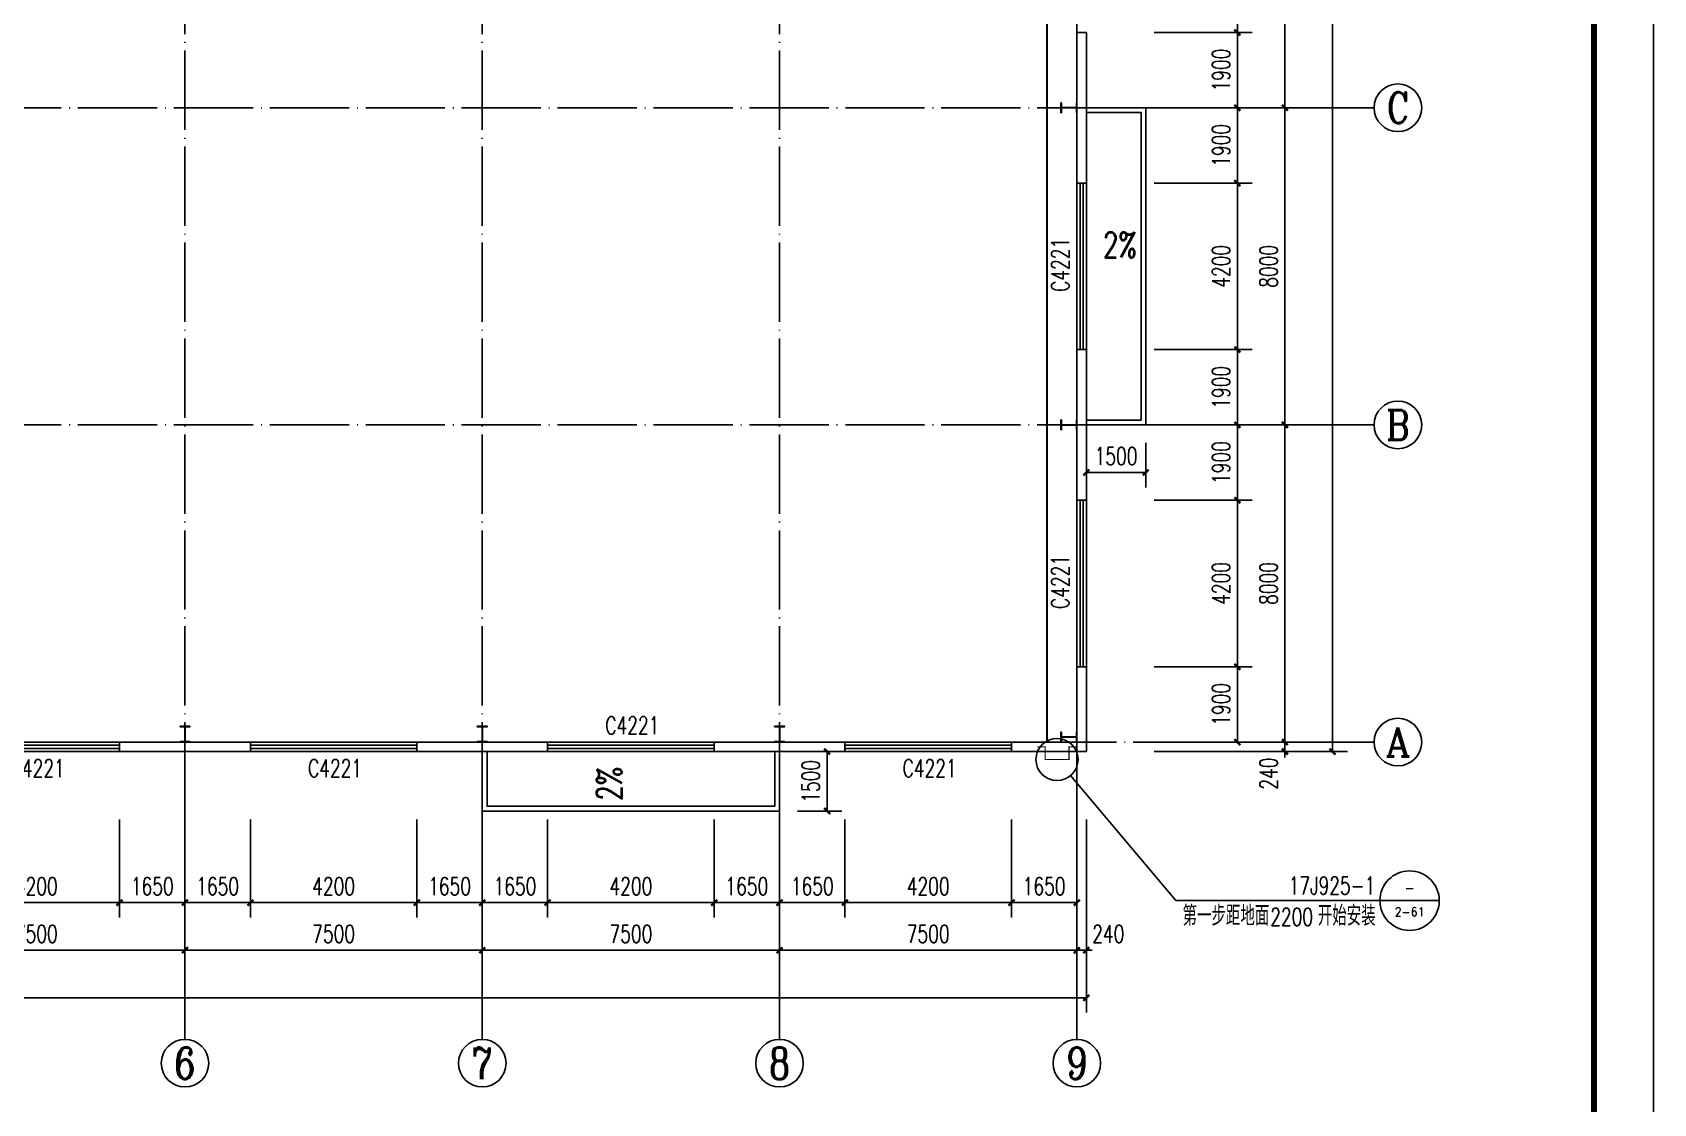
# Model space of a CAD drawing. Extents: x 14591016 to 15383666, y -730593 to -510197.
# Drawn here: x 14823718 to 14864616, y -715761 to -688743 of the extents above; entities that cross this region are included whole.
import ezdxf
from ezdxf.enums import TextEntityAlignment as Align

# ---------------------------------------------------------------- set-up
doc = ezdxf.new("R2010")
doc.units = 0
doc.header["$LTSCALE"] = 1000
doc.header["$MEASUREMENT"] = 0
doc.linetypes.add('DASH', pattern=[0.35, 0.25, -0.1])
doc.linetypes.add('DOTE', pattern=[2.42, 2, -0.2, 0.02, -0.2])
for name, color, linetype in [('AXIS', 3, 'Continuous'), ('AXIS_TEXT', 7, 'Continuous'), ('COLUMN', 2, 'Continuous'), ('DIM_LEAD', 3, 'Continuous'), ('DIM_SYMB', 3, 'Continuous'), ('DOTE', 1, 'DOTE'), ('PUB_DIM', 3, 'Continuous'), ('PUB_TEXT', 7, 'Continuous'), ('TK', 4, 'Continuous'), ('WALL-PARAPET', 6, 'Continuous'), ('WINDOW', 4, 'Continuous'), ('WINDOW_TEXT', 7, 'Continuous')]:
    doc.layers.add(name, color=color, linetype=linetype)
doc.styles.add('_TCH_AXIS', font='COMPLEX', dxfattribs={"bigfont": 'GBCBIG'})
doc.styles.add('_TCH_DIM', font='SIMPLEX', dxfattribs={"bigfont": 'GBCBIG'})
doc.styles.add('_TCH_DIM_T3', font='SIMPLEX', dxfattribs={"width": 0.705882, "bigfont": 'GBCBIG'})
doc.styles.add('_TCH_WINDOW', font='SIMPLEX', dxfattribs={"height": 3.5, "bigfont": 'GBCBIG'})
doc.styles.add('COMPLEX', font='COMPLEX')
doc.dimstyles.new('_TCH_ARCH&&150', dxfattribs={"dimtxt": 446.25, "dimasz": 150, "dimexe": 375, "dimexo": 450, "dimgap": 189.375, "dimtad": 1, "dimdec": 0, "dimzin": 0, "dimdsep": 46, "dimtxsty": '_TCH_DIM_T3', "dimblk": 'ARCHTICK', "dimcen": 0.09, "dimclrt": 7, "dimazin": 2, "dimtfac": 1, "dimtdec": 0, "dimtix": 1, "dimtmove": 2, "dimatfit": 3, "dimfxl": 0, "dimtolj": 1, "dimtzin": 0, "dimarcsym": 0})

# ---------------------------------------------------------------- blocks, each defined once
blk = doc.blocks.new('A$C797E1D2B')
at = {"layer": 'COLUMN'}
h = blk.add_hatch(color=256, dxfattribs=at)
h.paths.add_polyline_path([(125, 400), (250, 400), (250, 388), (130, 388), (130, 200), (125, 200)])
h.paths.add_polyline_path([(0, 400), (125, 400), (125, 200), (120, 200), (120, 388), (0, 388)])
h.paths.add_polyline_path([(0, 12), (120, 12), (120, 200), (125, 200), (125, 0), (0, 0)])
h.paths.add_polyline_path([(125, 200), (130, 200), (130, 12), (250, 12), (250, 0), (125, 0)])
blk.add_lwpolyline([(250, 0), (250, 12), (130, 12), (130, 388), (250, 388), (250, 400), (0, 400), (0, 388), (120, 388), (120, 12), (0, 12), (0, 0)], close=True, dxfattribs=at)
blk = doc.blocks.new('GeYuanFrame_74283803', base_point=(20.09, 4.53))
at = {"layer": 'TK'}
blk.add_lwpolyline([(20.09, 4.53), (20.09, 598.53), (1071.09, 598.53), (1071.09, 4.53)], close=True, dxfattribs=at)
at = {"layer": 'TK', "const_width": 1}
blk.add_lwpolyline([(45.09, 588.53), (1061.09, 588.53), (1061.09, 14.53), (45.09, 14.53)], close=True, dxfattribs=at)
blk = doc.blocks.new('$TCHSYS$WIN2D')
for p, q in [((-0.5, 0.5), (0.5, 0.5)), ((-0.5, 0.5), (-0.5, -0.5)), ((0.5, 0.5), (0.5, -0.5)), ((0.5, 0.1667), (-0.5, 0.1667)), ((0.5, -0.1667), (-0.5, -0.1667)), ((-0.5, -0.5), (0.5, -0.5))]:
    blk.add_line(p, q)
blk = doc.blocks.new('_AXISO')
blk.add_circle((0, 0), 0.5)
at = {"layer": 'AXIS_TEXT', "style": 'COMPLEX', "width": 1.041667}
blk.add_attdef('A', text='', height=0.56, dxfattribs=at).set_placement((-0.25, -0.28), (0.25, -0.28), align=Align.FIT)
blk = doc.blocks.new('_ArchTick')
at = {"color": 0, "linetype": 'ByBlock', "const_width": 0.4}
blk.add_lwpolyline([(-0.5, -0.5), (0.5, 0.5)], dxfattribs=at)
blk = doc.blocks.new('*D123')
at = {"layer": 'AXIS', "color": 0, "lineweight": -2}
for p, q in [((14789826, -708593), (14789826, -713468)), ((14850306, -708593), (14850306, -713468)), ((14789826, -713093), (14850306, -713093))]:
    blk.add_line(p, q, dxfattribs=at)
at = {"layer": 'Defpoints', "color": 0}
for p in [(14789826, -708143), (14850306, -708143), (14850306, -713093)]:
    blk.add_point(p, dxfattribs=at)
at = {"layer": 'AXIS', "color": 0, "lineweight": -2, "xscale": 150, "yscale": 150, "zscale": 150, "rotation": 180}
blk.add_blockref('_ArchTick', (14789826, -713093), dxfattribs=at)
at = {"layer": 'AXIS', "color": 0, "lineweight": -2, "xscale": 150, "yscale": 150, "zscale": 150}
blk.add_blockref('_ArchTick', (14850306, -713093), dxfattribs=at)
at = {"layer": 'AXIS', "color": 7, "insert": (14820066, -712680), "char_height": 446.2, "attachment_point": 5, "style": '_TCH_DIM_T3'}
blk.add_mtext('\\A1;60480', dxfattribs=at)
blk = doc.blocks.new('*D129')
at = {"layer": 'AXIS', "color": 0, "lineweight": -2}
for p, q in [((14820066, -708593), (14820066, -712268)), ((14827566, -708593), (14827566, -712268)), ((14820066, -711893), (14827566, -711893))]:
    blk.add_line(p, q, dxfattribs=at)
at = {"layer": 'Defpoints', "color": 0}
for p in [(14820066, -708143), (14827566, -708143), (14827566, -711893)]:
    blk.add_point(p, dxfattribs=at)
at = {"layer": 'AXIS', "color": 0, "lineweight": -2, "xscale": 150, "yscale": 150, "zscale": 150, "rotation": 180}
blk.add_blockref('_ArchTick', (14820066, -711893), dxfattribs=at)
at = {"layer": 'AXIS', "color": 0, "lineweight": -2, "xscale": 150, "yscale": 150, "zscale": 150}
blk.add_blockref('_ArchTick', (14827566, -711893), dxfattribs=at)
at = {"layer": 'AXIS', "color": 7, "insert": (14823816, -711480), "char_height": 446.2, "attachment_point": 5, "style": '_TCH_DIM_T3'}
blk.add_mtext('\\A1;7500', dxfattribs=at)
blk = doc.blocks.new('*D130')
at = {"layer": 'AXIS', "color": 0, "lineweight": -2}
for p, q in [((14827566, -708593), (14827566, -712268)), ((14835066, -708593), (14835066, -712268)), ((14827566, -711893), (14835066, -711893))]:
    blk.add_line(p, q, dxfattribs=at)
at = {"layer": 'Defpoints', "color": 0}
for p in [(14827566, -708143), (14835066, -708143), (14835066, -711893)]:
    blk.add_point(p, dxfattribs=at)
at = {"layer": 'AXIS', "color": 0, "lineweight": -2, "xscale": 150, "yscale": 150, "zscale": 150, "rotation": 180}
blk.add_blockref('_ArchTick', (14827566, -711893), dxfattribs=at)
at = {"layer": 'AXIS', "color": 0, "lineweight": -2, "xscale": 150, "yscale": 150, "zscale": 150}
blk.add_blockref('_ArchTick', (14835066, -711893), dxfattribs=at)
at = {"layer": 'AXIS', "color": 7, "insert": (14831316, -711480), "char_height": 446.2, "attachment_point": 5, "style": '_TCH_DIM_T3'}
blk.add_mtext('\\A1;7500', dxfattribs=at)
blk = doc.blocks.new('*D131')
at = {"layer": 'AXIS', "color": 0, "lineweight": -2}
for p, q in [((14835066, -708593), (14835066, -712268)), ((14842566, -708593), (14842566, -712268)), ((14835066, -711893), (14842566, -711893))]:
    blk.add_line(p, q, dxfattribs=at)
at = {"layer": 'Defpoints', "color": 0}
for p in [(14835066, -708143), (14842566, -708143), (14842566, -711893)]:
    blk.add_point(p, dxfattribs=at)
at = {"layer": 'AXIS', "color": 0, "lineweight": -2, "xscale": 150, "yscale": 150, "zscale": 150, "rotation": 180}
blk.add_blockref('_ArchTick', (14835066, -711893), dxfattribs=at)
at = {"layer": 'AXIS', "color": 0, "lineweight": -2, "xscale": 150, "yscale": 150, "zscale": 150}
blk.add_blockref('_ArchTick', (14842566, -711893), dxfattribs=at)
at = {"layer": 'AXIS', "color": 7, "insert": (14838816, -711480), "char_height": 446.2, "attachment_point": 5, "style": '_TCH_DIM_T3'}
blk.add_mtext('\\A1;7500', dxfattribs=at)
blk = doc.blocks.new('*D132')
at = {"layer": 'AXIS', "color": 0, "lineweight": -2}
for p, q in [((14842566, -708593), (14842566, -712268)), ((14850066, -708593), (14850066, -712268)), ((14842566, -711893), (14850066, -711893))]:
    blk.add_line(p, q, dxfattribs=at)
at = {"layer": 'Defpoints', "color": 0}
for p in [(14842566, -708143), (14850066, -708143), (14850066, -711893)]:
    blk.add_point(p, dxfattribs=at)
at = {"layer": 'AXIS', "color": 0, "lineweight": -2, "xscale": 150, "yscale": 150, "zscale": 150, "rotation": 180}
blk.add_blockref('_ArchTick', (14842566, -711893), dxfattribs=at)
at = {"layer": 'AXIS', "color": 0, "lineweight": -2, "xscale": 150, "yscale": 150, "zscale": 150}
blk.add_blockref('_ArchTick', (14850066, -711893), dxfattribs=at)
at = {"layer": 'AXIS', "color": 7, "insert": (14846316, -711480), "char_height": 446.2, "attachment_point": 5, "style": '_TCH_DIM_T3'}
blk.add_mtext('\\A1;7500', dxfattribs=at)
blk = doc.blocks.new('*D133')
at = {"layer": 'AXIS', "color": 0, "lineweight": -2}
for p, q in [((14850066, -708593), (14850066, -712268)), ((14850306, -708593), (14850306, -712268)), ((14850066, -711893), (14849916, -711893)), ((14850066, -711893), (14850306, -711893)), ((14850306, -711893), (14850456, -711893))]:
    blk.add_line(p, q, dxfattribs=at)
at = {"layer": 'Defpoints', "color": 0}
for p in [(14850066, -708143), (14850306, -708143), (14850306, -711893)]:
    blk.add_point(p, dxfattribs=at)
at = {"layer": 'AXIS', "color": 0, "lineweight": -2, "xscale": 150, "yscale": 150, "zscale": 150}
blk.add_blockref('_ArchTick', (14850066, -711893), dxfattribs=at)
at = {"layer": 'AXIS', "color": 0, "lineweight": -2, "xscale": 150, "yscale": 150, "zscale": 150, "rotation": 180}
blk.add_blockref('_ArchTick', (14850306, -711893), dxfattribs=at)
at = {"layer": 'AXIS', "color": 7, "insert": (14850861, -711480), "char_height": 446.2, "attachment_point": 5, "style": '_TCH_DIM_T3'}
blk.add_mtext('\\A1;240', dxfattribs=at)
blk = doc.blocks.new('*D163')
at = {"layer": 'AXIS', "color": 0, "lineweight": -2}
for p, q in [((14852016, -586403), (14856891, -586403)), ((14856516, -706883), (14856516, -586403)), ((14852016, -706883), (14856891, -706883))]:
    blk.add_line(p, q, dxfattribs=at)
at = {"layer": 'Defpoints', "color": 0}
for p in [(14851566, -586403), (14856516, -586403), (14851566, -706883)]:
    blk.add_point(p, dxfattribs=at)
at = {"layer": 'AXIS', "color": 0, "lineweight": -2, "xscale": 150, "yscale": 150, "zscale": 150}
for p, rotation in [((14856516, -586403), 90), ((14856516, -706883), 270)]:
    blk.add_blockref('_ArchTick', p, dxfattribs=dict(at, rotation=rotation))
at = {"layer": 'AXIS', "color": 7, "insert": (14856104, -646643), "char_height": 446.2, "attachment_point": 5, "rotation": 90, "style": '_TCH_DIM_T3'}
blk.add_mtext('\\A1;120480', dxfattribs=at)
blk = doc.blocks.new('*D164')
at = {"layer": 'AXIS', "color": 0, "lineweight": -2}
for p, q in [((14852016, -706643), (14855691, -706643)), ((14855316, -706643), (14855316, -706493)), ((14855316, -706883), (14855316, -706643)), ((14852016, -706883), (14855691, -706883)), ((14855316, -706883), (14855316, -707033))]:
    blk.add_line(p, q, dxfattribs=at)
at = {"layer": 'Defpoints', "color": 0}
for p in [(14851566, -706643), (14855316, -706643), (14851566, -706883)]:
    blk.add_point(p, dxfattribs=at)
at = {"layer": 'AXIS', "color": 0, "lineweight": -2, "xscale": 150, "yscale": 150, "zscale": 150}
for p, rotation in [((14855316, -706643), 270), ((14855316, -706883), 90)]:
    blk.add_blockref('_ArchTick', p, dxfattribs=dict(at, rotation=rotation))
at = {"layer": 'AXIS', "color": 7, "insert": (14854904, -707438), "char_height": 446.2, "attachment_point": 5, "rotation": 90, "style": '_TCH_DIM_T3'}
blk.add_mtext('\\A1;240', dxfattribs=at)
blk = doc.blocks.new('*D165')
at = {"layer": 'AXIS', "color": 0, "lineweight": -2}
for p, q in [((14852016, -698643), (14855691, -698643)), ((14855316, -706643), (14855316, -698643)), ((14852016, -706643), (14855691, -706643))]:
    blk.add_line(p, q, dxfattribs=at)
at = {"layer": 'Defpoints', "color": 0}
for p in [(14851566, -698643), (14855316, -698643), (14851566, -706643)]:
    blk.add_point(p, dxfattribs=at)
at = {"layer": 'AXIS', "color": 0, "lineweight": -2, "xscale": 150, "yscale": 150, "zscale": 150}
for p, rotation in [((14855316, -698643), 90), ((14855316, -706643), 270)]:
    blk.add_blockref('_ArchTick', p, dxfattribs=dict(at, rotation=rotation))
at = {"layer": 'AXIS', "color": 7, "insert": (14854904, -702643), "char_height": 446.2, "attachment_point": 5, "rotation": 90, "style": '_TCH_DIM_T3'}
blk.add_mtext('\\A1;8000', dxfattribs=at)
blk = doc.blocks.new('*D166')
at = {"layer": 'AXIS', "color": 0, "lineweight": -2}
for p, q in [((14852016, -690643), (14855691, -690643)), ((14855316, -698643), (14855316, -690643)), ((14852016, -698643), (14855691, -698643))]:
    blk.add_line(p, q, dxfattribs=at)
at = {"layer": 'Defpoints', "color": 0}
for p in [(14851566, -690643), (14855316, -690643), (14851566, -698643)]:
    blk.add_point(p, dxfattribs=at)
at = {"layer": 'AXIS', "color": 0, "lineweight": -2, "xscale": 150, "yscale": 150, "zscale": 150}
for p, rotation in [((14855316, -690643), 90), ((14855316, -698643), 270)]:
    blk.add_blockref('_ArchTick', p, dxfattribs=dict(at, rotation=rotation))
at = {"layer": 'AXIS', "color": 7, "insert": (14854904, -694643), "char_height": 446.2, "attachment_point": 5, "rotation": 90, "style": '_TCH_DIM_T3'}
blk.add_mtext('\\A1;8000', dxfattribs=at)
blk = doc.blocks.new('*D167')
at = {"layer": 'AXIS', "color": 0, "lineweight": -2}
for p, q in [((14852016, -682643), (14855691, -682643)), ((14855316, -690643), (14855316, -682643)), ((14852016, -690643), (14855691, -690643))]:
    blk.add_line(p, q, dxfattribs=at)
at = {"layer": 'Defpoints', "color": 0}
for p in [(14851566, -682643), (14855316, -682643), (14851566, -690643)]:
    blk.add_point(p, dxfattribs=at)
at = {"layer": 'AXIS', "color": 0, "lineweight": -2, "xscale": 150, "yscale": 150, "zscale": 150}
for p, rotation in [((14855316, -682643), 90), ((14855316, -690643), 270)]:
    blk.add_blockref('_ArchTick', p, dxfattribs=dict(at, rotation=rotation))
at = {"layer": 'AXIS', "color": 7, "insert": (14854904, -686643), "char_height": 446.2, "attachment_point": 5, "rotation": 90, "style": '_TCH_DIM_T3'}
blk.add_mtext('\\A1;8000', dxfattribs=at)
blk = doc.blocks.new('*D396')
at = {"layer": 'Defpoints', "color": 0}
for p in [(14842566, -706883), (14843766, -706883), (14842566, -708383)]:
    blk.add_point(p, dxfattribs=at)
at = {"layer": 'PUB_DIM', "color": 0, "lineweight": -2}
for p, q in [((14843016, -706883), (14844141, -706883)), ((14843766, -708383), (14843766, -706883)), ((14843016, -708383), (14844141, -708383))]:
    blk.add_line(p, q, dxfattribs=at)
at = {"layer": 'PUB_DIM', "color": 0, "lineweight": -2, "xscale": 150, "yscale": 150, "zscale": 150}
for p, rotation in [((14843766, -706883), 90), ((14843766, -708383), 270)]:
    blk.add_blockref('_ArchTick', p, dxfattribs=dict(at, rotation=rotation))
at = {"layer": 'PUB_DIM', "color": 7, "insert": (14843354, -707633), "char_height": 446.2, "attachment_point": 5, "rotation": 90, "style": '_TCH_DIM_T3'}
blk.add_mtext('\\A1;1500', dxfattribs=at)
blk = doc.blocks.new('*D397')
at = {"layer": 'Defpoints', "color": 0}
for p in [(14850306, -698643), (14851806, -698643), (14851806, -699843)]:
    blk.add_point(p, dxfattribs=at)
at = {"layer": 'PUB_DIM', "color": 0, "lineweight": -2}
for p, q in [((14850306, -699093), (14850306, -700218)), ((14851806, -699093), (14851806, -700218)), ((14850306, -699843), (14851806, -699843))]:
    blk.add_line(p, q, dxfattribs=at)
at = {"layer": 'PUB_DIM', "color": 0, "lineweight": -2, "xscale": 150, "yscale": 150, "zscale": 150, "rotation": 180}
blk.add_blockref('_ArchTick', (14850306, -699843), dxfattribs=at)
at = {"layer": 'PUB_DIM', "color": 0, "lineweight": -2, "xscale": 150, "yscale": 150, "zscale": 150}
blk.add_blockref('_ArchTick', (14851806, -699843), dxfattribs=at)
at = {"layer": 'PUB_DIM', "color": 7, "insert": (14851056, -699430), "char_height": 446.2, "attachment_point": 5, "style": '_TCH_DIM_T3'}
blk.add_mtext('\\A1;1500', dxfattribs=at)
blk = doc.blocks.new('*D474')
at = {"layer": 'Defpoints', "color": 0}
for p in [(14851566, -704743), (14854116, -704743), (14851566, -706643)]:
    blk.add_point(p, dxfattribs=at)
at = {"layer": 'PUB_DIM', "color": 0, "lineweight": -2}
for p, q in [((14852016, -704743), (14854491, -704743)), ((14854116, -706643), (14854116, -704743)), ((14852016, -706643), (14854491, -706643))]:
    blk.add_line(p, q, dxfattribs=at)
at = {"layer": 'PUB_DIM', "color": 0, "lineweight": -2, "xscale": 150, "yscale": 150, "zscale": 150}
for p, rotation in [((14854116, -704743), 90), ((14854116, -706643), 270)]:
    blk.add_blockref('_ArchTick', p, dxfattribs=dict(at, rotation=rotation))
at = {"layer": 'PUB_DIM', "color": 7, "insert": (14853704, -705693), "char_height": 446.2, "attachment_point": 5, "rotation": 90, "style": '_TCH_DIM_T3'}
blk.add_mtext('\\A1;1900', dxfattribs=at)
blk = doc.blocks.new('*D475')
at = {"layer": 'Defpoints', "color": 0}
for p in [(14851566, -700543), (14854116, -700543), (14851566, -704743)]:
    blk.add_point(p, dxfattribs=at)
at = {"layer": 'PUB_DIM', "color": 0, "lineweight": -2}
for p, q in [((14852016, -700543), (14854491, -700543)), ((14854116, -704743), (14854116, -700543)), ((14852016, -704743), (14854491, -704743))]:
    blk.add_line(p, q, dxfattribs=at)
at = {"layer": 'PUB_DIM', "color": 0, "lineweight": -2, "xscale": 150, "yscale": 150, "zscale": 150}
for p, rotation in [((14854116, -700543), 90), ((14854116, -704743), 270)]:
    blk.add_blockref('_ArchTick', p, dxfattribs=dict(at, rotation=rotation))
at = {"layer": 'PUB_DIM', "color": 7, "insert": (14853704, -702643), "char_height": 446.2, "attachment_point": 5, "rotation": 90, "style": '_TCH_DIM_T3'}
blk.add_mtext('\\A1;4200', dxfattribs=at)
blk = doc.blocks.new('*D476')
at = {"layer": 'Defpoints', "color": 0}
for p in [(14851566, -698643), (14854116, -698643), (14851566, -700543)]:
    blk.add_point(p, dxfattribs=at)
at = {"layer": 'PUB_DIM', "color": 0, "lineweight": -2}
for p, q in [((14852016, -698643), (14854491, -698643)), ((14854116, -700543), (14854116, -698643)), ((14852016, -700543), (14854491, -700543))]:
    blk.add_line(p, q, dxfattribs=at)
at = {"layer": 'PUB_DIM', "color": 0, "lineweight": -2, "xscale": 150, "yscale": 150, "zscale": 150}
for p, rotation in [((14854116, -698643), 90), ((14854116, -700543), 270)]:
    blk.add_blockref('_ArchTick', p, dxfattribs=dict(at, rotation=rotation))
at = {"layer": 'PUB_DIM', "color": 7, "insert": (14853704, -699593), "char_height": 446.2, "attachment_point": 5, "rotation": 90, "style": '_TCH_DIM_T3'}
blk.add_mtext('\\A1;1900', dxfattribs=at)
blk = doc.blocks.new('*D477')
at = {"layer": 'Defpoints', "color": 0}
for p in [(14851566, -696743), (14854116, -696743), (14851566, -698643)]:
    blk.add_point(p, dxfattribs=at)
at = {"layer": 'PUB_DIM', "color": 0, "lineweight": -2}
for p, q in [((14852016, -696743), (14854491, -696743)), ((14854116, -698643), (14854116, -696743)), ((14852016, -698643), (14854491, -698643))]:
    blk.add_line(p, q, dxfattribs=at)
at = {"layer": 'PUB_DIM', "color": 0, "lineweight": -2, "xscale": 150, "yscale": 150, "zscale": 150}
for p, rotation in [((14854116, -696743), 90), ((14854116, -698643), 270)]:
    blk.add_blockref('_ArchTick', p, dxfattribs=dict(at, rotation=rotation))
at = {"layer": 'PUB_DIM', "color": 7, "insert": (14853704, -697693), "char_height": 446.2, "attachment_point": 5, "rotation": 90, "style": '_TCH_DIM_T3'}
blk.add_mtext('\\A1;1900', dxfattribs=at)
blk = doc.blocks.new('*D478')
at = {"layer": 'Defpoints', "color": 0}
for p in [(14851566, -692543), (14854116, -692543), (14851566, -696743)]:
    blk.add_point(p, dxfattribs=at)
at = {"layer": 'PUB_DIM', "color": 0, "lineweight": -2}
for p, q in [((14852016, -692543), (14854491, -692543)), ((14854116, -696743), (14854116, -692543)), ((14852016, -696743), (14854491, -696743))]:
    blk.add_line(p, q, dxfattribs=at)
at = {"layer": 'PUB_DIM', "color": 0, "lineweight": -2, "xscale": 150, "yscale": 150, "zscale": 150}
for p, rotation in [((14854116, -692543), 90), ((14854116, -696743), 270)]:
    blk.add_blockref('_ArchTick', p, dxfattribs=dict(at, rotation=rotation))
at = {"layer": 'PUB_DIM', "color": 7, "insert": (14853704, -694643), "char_height": 446.2, "attachment_point": 5, "rotation": 90, "style": '_TCH_DIM_T3'}
blk.add_mtext('\\A1;4200', dxfattribs=at)
blk = doc.blocks.new('*D479')
at = {"layer": 'Defpoints', "color": 0}
for p in [(14851566, -690643), (14854116, -690643), (14851566, -692543)]:
    blk.add_point(p, dxfattribs=at)
at = {"layer": 'PUB_DIM', "color": 0, "lineweight": -2}
for p, q in [((14852016, -690643), (14854491, -690643)), ((14854116, -692543), (14854116, -690643)), ((14852016, -692543), (14854491, -692543))]:
    blk.add_line(p, q, dxfattribs=at)
at = {"layer": 'PUB_DIM', "color": 0, "lineweight": -2, "xscale": 150, "yscale": 150, "zscale": 150}
for p, rotation in [((14854116, -690643), 90), ((14854116, -692543), 270)]:
    blk.add_blockref('_ArchTick', p, dxfattribs=dict(at, rotation=rotation))
at = {"layer": 'PUB_DIM', "color": 7, "insert": (14853704, -691593), "char_height": 446.2, "attachment_point": 5, "rotation": 90, "style": '_TCH_DIM_T3'}
blk.add_mtext('\\A1;1900', dxfattribs=at)
blk = doc.blocks.new('*D480')
at = {"layer": 'Defpoints', "color": 0}
for p in [(14851566, -688743), (14854116, -688743), (14851566, -690643)]:
    blk.add_point(p, dxfattribs=at)
at = {"layer": 'PUB_DIM', "color": 0, "lineweight": -2}
for p, q in [((14852016, -688743), (14854491, -688743)), ((14854116, -690643), (14854116, -688743)), ((14852016, -690643), (14854491, -690643))]:
    blk.add_line(p, q, dxfattribs=at)
at = {"layer": 'PUB_DIM', "color": 0, "lineweight": -2, "xscale": 150, "yscale": 150, "zscale": 150}
for p, rotation in [((14854116, -688743), 90), ((14854116, -690643), 270)]:
    blk.add_blockref('_ArchTick', p, dxfattribs=dict(at, rotation=rotation))
at = {"layer": 'PUB_DIM', "color": 7, "insert": (14853704, -689693), "char_height": 446.2, "attachment_point": 5, "rotation": 90, "style": '_TCH_DIM_T3'}
blk.add_mtext('\\A1;1900', dxfattribs=at)
blk = doc.blocks.new('*D481')
at = {"layer": 'Defpoints', "color": 0}
for p in [(14851566, -684543), (14854116, -684543), (14851566, -688743)]:
    blk.add_point(p, dxfattribs=at)
at = {"layer": 'PUB_DIM', "color": 0, "lineweight": -2}
for p, q in [((14852016, -684543), (14854491, -684543)), ((14854116, -688743), (14854116, -684543)), ((14852016, -688743), (14854491, -688743))]:
    blk.add_line(p, q, dxfattribs=at)
at = {"layer": 'PUB_DIM', "color": 0, "lineweight": -2, "xscale": 150, "yscale": 150, "zscale": 150}
for p, rotation in [((14854116, -684543), 90), ((14854116, -688743), 270)]:
    blk.add_blockref('_ArchTick', p, dxfattribs=dict(at, rotation=rotation))
at = {"layer": 'PUB_DIM', "color": 7, "insert": (14853704, -686643), "char_height": 446.2, "attachment_point": 5, "rotation": 90, "style": '_TCH_DIM_T3'}
blk.add_mtext('\\A1;4200', dxfattribs=at)
blk = doc.blocks.new('*D532')
at = {"layer": 'Defpoints', "color": 0}
for p in [(14821716, -708143), (14825916, -708143), (14825916, -710693)]:
    blk.add_point(p, dxfattribs=at)
at = {"layer": 'PUB_DIM', "color": 0, "lineweight": -2}
for p, q in [((14821716, -708593), (14821716, -711068)), ((14825916, -708593), (14825916, -711068)), ((14821716, -710693), (14825916, -710693))]:
    blk.add_line(p, q, dxfattribs=at)
at = {"layer": 'PUB_DIM', "color": 0, "lineweight": -2, "xscale": 150, "yscale": 150, "zscale": 150, "rotation": 180}
blk.add_blockref('_ArchTick', (14821716, -710693), dxfattribs=at)
at = {"layer": 'PUB_DIM', "color": 0, "lineweight": -2, "xscale": 150, "yscale": 150, "zscale": 150}
blk.add_blockref('_ArchTick', (14825916, -710693), dxfattribs=at)
at = {"layer": 'PUB_DIM', "color": 7, "insert": (14823816, -710280), "char_height": 446.2, "attachment_point": 5, "style": '_TCH_DIM_T3'}
blk.add_mtext('\\A1;4200', dxfattribs=at)
blk = doc.blocks.new('*D533')
at = {"layer": 'Defpoints', "color": 0}
for p in [(14825916, -708143), (14827566, -708143), (14827566, -710693)]:
    blk.add_point(p, dxfattribs=at)
at = {"layer": 'PUB_DIM', "color": 0, "lineweight": -2}
for p, q in [((14825916, -708593), (14825916, -711068)), ((14827566, -708593), (14827566, -711068)), ((14825916, -710693), (14827566, -710693))]:
    blk.add_line(p, q, dxfattribs=at)
at = {"layer": 'PUB_DIM', "color": 0, "lineweight": -2, "xscale": 150, "yscale": 150, "zscale": 150, "rotation": 180}
blk.add_blockref('_ArchTick', (14825916, -710693), dxfattribs=at)
at = {"layer": 'PUB_DIM', "color": 0, "lineweight": -2, "xscale": 150, "yscale": 150, "zscale": 150}
blk.add_blockref('_ArchTick', (14827566, -710693), dxfattribs=at)
at = {"layer": 'PUB_DIM', "color": 7, "insert": (14826741, -710280), "char_height": 446.2, "attachment_point": 5, "style": '_TCH_DIM_T3'}
blk.add_mtext('\\A1;1650', dxfattribs=at)
blk = doc.blocks.new('*D534')
at = {"layer": 'Defpoints', "color": 0}
for p in [(14827566, -708143), (14829216, -708143), (14829216, -710693)]:
    blk.add_point(p, dxfattribs=at)
at = {"layer": 'PUB_DIM', "color": 0, "lineweight": -2}
for p, q in [((14827566, -708593), (14827566, -711068)), ((14829216, -708593), (14829216, -711068)), ((14827566, -710693), (14829216, -710693))]:
    blk.add_line(p, q, dxfattribs=at)
at = {"layer": 'PUB_DIM', "color": 0, "lineweight": -2, "xscale": 150, "yscale": 150, "zscale": 150, "rotation": 180}
blk.add_blockref('_ArchTick', (14827566, -710693), dxfattribs=at)
at = {"layer": 'PUB_DIM', "color": 0, "lineweight": -2, "xscale": 150, "yscale": 150, "zscale": 150}
blk.add_blockref('_ArchTick', (14829216, -710693), dxfattribs=at)
at = {"layer": 'PUB_DIM', "color": 7, "insert": (14828391, -710280), "char_height": 446.2, "attachment_point": 5, "style": '_TCH_DIM_T3'}
blk.add_mtext('\\A1;1650', dxfattribs=at)
blk = doc.blocks.new('*D535')
at = {"layer": 'Defpoints', "color": 0}
for p in [(14829216, -708143), (14833416, -708143), (14833416, -710693)]:
    blk.add_point(p, dxfattribs=at)
at = {"layer": 'PUB_DIM', "color": 0, "lineweight": -2}
for p, q in [((14829216, -708593), (14829216, -711068)), ((14833416, -708593), (14833416, -711068)), ((14829216, -710693), (14833416, -710693))]:
    blk.add_line(p, q, dxfattribs=at)
at = {"layer": 'PUB_DIM', "color": 0, "lineweight": -2, "xscale": 150, "yscale": 150, "zscale": 150, "rotation": 180}
blk.add_blockref('_ArchTick', (14829216, -710693), dxfattribs=at)
at = {"layer": 'PUB_DIM', "color": 0, "lineweight": -2, "xscale": 150, "yscale": 150, "zscale": 150}
blk.add_blockref('_ArchTick', (14833416, -710693), dxfattribs=at)
at = {"layer": 'PUB_DIM', "color": 7, "insert": (14831316, -710280), "char_height": 446.2, "attachment_point": 5, "style": '_TCH_DIM_T3'}
blk.add_mtext('\\A1;4200', dxfattribs=at)
blk = doc.blocks.new('*D536')
at = {"layer": 'Defpoints', "color": 0}
for p in [(14833416, -708143), (14835066, -708143), (14835066, -710693)]:
    blk.add_point(p, dxfattribs=at)
at = {"layer": 'PUB_DIM', "color": 0, "lineweight": -2}
for p, q in [((14833416, -708593), (14833416, -711068)), ((14835066, -708593), (14835066, -711068)), ((14833416, -710693), (14835066, -710693))]:
    blk.add_line(p, q, dxfattribs=at)
at = {"layer": 'PUB_DIM', "color": 0, "lineweight": -2, "xscale": 150, "yscale": 150, "zscale": 150, "rotation": 180}
blk.add_blockref('_ArchTick', (14833416, -710693), dxfattribs=at)
at = {"layer": 'PUB_DIM', "color": 0, "lineweight": -2, "xscale": 150, "yscale": 150, "zscale": 150}
blk.add_blockref('_ArchTick', (14835066, -710693), dxfattribs=at)
at = {"layer": 'PUB_DIM', "color": 7, "insert": (14834241, -710280), "char_height": 446.2, "attachment_point": 5, "style": '_TCH_DIM_T3'}
blk.add_mtext('\\A1;1650', dxfattribs=at)
blk = doc.blocks.new('*D537')
at = {"layer": 'Defpoints', "color": 0}
for p in [(14835066, -708143), (14836716, -708143), (14836716, -710693)]:
    blk.add_point(p, dxfattribs=at)
at = {"layer": 'PUB_DIM', "color": 0, "lineweight": -2}
for p, q in [((14835066, -708593), (14835066, -711068)), ((14836716, -708593), (14836716, -711068)), ((14835066, -710693), (14836716, -710693))]:
    blk.add_line(p, q, dxfattribs=at)
at = {"layer": 'PUB_DIM', "color": 0, "lineweight": -2, "xscale": 150, "yscale": 150, "zscale": 150, "rotation": 180}
blk.add_blockref('_ArchTick', (14835066, -710693), dxfattribs=at)
at = {"layer": 'PUB_DIM', "color": 0, "lineweight": -2, "xscale": 150, "yscale": 150, "zscale": 150}
blk.add_blockref('_ArchTick', (14836716, -710693), dxfattribs=at)
at = {"layer": 'PUB_DIM', "color": 7, "insert": (14835891, -710280), "char_height": 446.2, "attachment_point": 5, "style": '_TCH_DIM_T3'}
blk.add_mtext('\\A1;1650', dxfattribs=at)
blk = doc.blocks.new('*D538')
at = {"layer": 'Defpoints', "color": 0}
for p in [(14836716, -708143), (14840916, -708143), (14840916, -710693)]:
    blk.add_point(p, dxfattribs=at)
at = {"layer": 'PUB_DIM', "color": 0, "lineweight": -2}
for p, q in [((14836716, -708593), (14836716, -711068)), ((14840916, -708593), (14840916, -711068)), ((14836716, -710693), (14840916, -710693))]:
    blk.add_line(p, q, dxfattribs=at)
at = {"layer": 'PUB_DIM', "color": 0, "lineweight": -2, "xscale": 150, "yscale": 150, "zscale": 150, "rotation": 180}
blk.add_blockref('_ArchTick', (14836716, -710693), dxfattribs=at)
at = {"layer": 'PUB_DIM', "color": 0, "lineweight": -2, "xscale": 150, "yscale": 150, "zscale": 150}
blk.add_blockref('_ArchTick', (14840916, -710693), dxfattribs=at)
at = {"layer": 'PUB_DIM', "color": 7, "insert": (14838816, -710280), "char_height": 446.2, "attachment_point": 5, "style": '_TCH_DIM_T3'}
blk.add_mtext('\\A1;4200', dxfattribs=at)
blk = doc.blocks.new('*D539')
at = {"layer": 'Defpoints', "color": 0}
for p in [(14840916, -708143), (14842566, -708143), (14842566, -710693)]:
    blk.add_point(p, dxfattribs=at)
at = {"layer": 'PUB_DIM', "color": 0, "lineweight": -2}
for p, q in [((14840916, -708593), (14840916, -711068)), ((14842566, -708593), (14842566, -711068)), ((14840916, -710693), (14842566, -710693))]:
    blk.add_line(p, q, dxfattribs=at)
at = {"layer": 'PUB_DIM', "color": 0, "lineweight": -2, "xscale": 150, "yscale": 150, "zscale": 150, "rotation": 180}
blk.add_blockref('_ArchTick', (14840916, -710693), dxfattribs=at)
at = {"layer": 'PUB_DIM', "color": 0, "lineweight": -2, "xscale": 150, "yscale": 150, "zscale": 150}
blk.add_blockref('_ArchTick', (14842566, -710693), dxfattribs=at)
at = {"layer": 'PUB_DIM', "color": 7, "insert": (14841741, -710280), "char_height": 446.2, "attachment_point": 5, "style": '_TCH_DIM_T3'}
blk.add_mtext('\\A1;1650', dxfattribs=at)
blk = doc.blocks.new('*D540')
at = {"layer": 'Defpoints', "color": 0}
for p in [(14842566, -708143), (14844216, -708143), (14844216, -710693)]:
    blk.add_point(p, dxfattribs=at)
at = {"layer": 'PUB_DIM', "color": 0, "lineweight": -2}
for p, q in [((14842566, -708593), (14842566, -711068)), ((14844216, -708593), (14844216, -711068)), ((14842566, -710693), (14844216, -710693))]:
    blk.add_line(p, q, dxfattribs=at)
at = {"layer": 'PUB_DIM', "color": 0, "lineweight": -2, "xscale": 150, "yscale": 150, "zscale": 150, "rotation": 180}
blk.add_blockref('_ArchTick', (14842566, -710693), dxfattribs=at)
at = {"layer": 'PUB_DIM', "color": 0, "lineweight": -2, "xscale": 150, "yscale": 150, "zscale": 150}
blk.add_blockref('_ArchTick', (14844216, -710693), dxfattribs=at)
at = {"layer": 'PUB_DIM', "color": 7, "insert": (14843391, -710280), "char_height": 446.2, "attachment_point": 5, "style": '_TCH_DIM_T3'}
blk.add_mtext('\\A1;1650', dxfattribs=at)
blk = doc.blocks.new('*D541')
at = {"layer": 'Defpoints', "color": 0}
for p in [(14844216, -708143), (14848416, -708143), (14848416, -710693)]:
    blk.add_point(p, dxfattribs=at)
at = {"layer": 'PUB_DIM', "color": 0, "lineweight": -2}
for p, q in [((14844216, -708593), (14844216, -711068)), ((14848416, -708593), (14848416, -711068)), ((14844216, -710693), (14848416, -710693))]:
    blk.add_line(p, q, dxfattribs=at)
at = {"layer": 'PUB_DIM', "color": 0, "lineweight": -2, "xscale": 150, "yscale": 150, "zscale": 150, "rotation": 180}
blk.add_blockref('_ArchTick', (14844216, -710693), dxfattribs=at)
at = {"layer": 'PUB_DIM', "color": 0, "lineweight": -2, "xscale": 150, "yscale": 150, "zscale": 150}
blk.add_blockref('_ArchTick', (14848416, -710693), dxfattribs=at)
at = {"layer": 'PUB_DIM', "color": 7, "insert": (14846316, -710280), "char_height": 446.2, "attachment_point": 5, "style": '_TCH_DIM_T3'}
blk.add_mtext('\\A1;4200', dxfattribs=at)
blk = doc.blocks.new('*D542')
at = {"layer": 'Defpoints', "color": 0}
for p in [(14848416, -708143), (14850066, -708143), (14850066, -710693)]:
    blk.add_point(p, dxfattribs=at)
at = {"layer": 'PUB_DIM', "color": 0, "lineweight": -2}
for p, q in [((14848416, -708593), (14848416, -711068)), ((14850066, -708593), (14850066, -711068)), ((14848416, -710693), (14850066, -710693))]:
    blk.add_line(p, q, dxfattribs=at)
at = {"layer": 'PUB_DIM', "color": 0, "lineweight": -2, "xscale": 150, "yscale": 150, "zscale": 150, "rotation": 180}
blk.add_blockref('_ArchTick', (14848416, -710693), dxfattribs=at)
at = {"layer": 'PUB_DIM', "color": 0, "lineweight": -2, "xscale": 150, "yscale": 150, "zscale": 150}
blk.add_blockref('_ArchTick', (14850066, -710693), dxfattribs=at)
at = {"layer": 'PUB_DIM', "color": 7, "insert": (14849241, -710280), "char_height": 446.2, "attachment_point": 5, "style": '_TCH_DIM_T3'}
blk.add_mtext('\\A1;1650', dxfattribs=at)

msp = doc.modelspace()

# ---------------------------------------------------------------- linework, layer by layer
at = {"linetype": 'DASH', "ltscale": 1.5, "const_width": 50}
msp.add_lwpolyline([(14849316.1, -706642.5), (14849316.1, -586642.5)], dxfattribs=at)
at = {"ltscale": 0.5}
for points in [[(14850306.1, -698642.5), (14851806.1, -698642.5), (14851806.1, -690642.5), (14850306.1, -690642.5)], [(14850306.1, -698522.5), (14851686.1, -698522.5), (14851686.1, -690762.5), (14850306.1, -690762.5)], [(14842566.1, -706882.5), (14842566.1, -708382.5), (14835066.1, -708382.5), (14835066.1, -706882.5)], [(14842446.1, -706882.5), (14842446.1, -708262.5), (14835186.1, -708262.5), (14835186.1, -706882.5)]]:
    msp.add_lwpolyline(points, dxfattribs=at)
at = {"const_width": 30}
msp.add_lwpolyline([(14850066.1, -706762.5), (14849866.1, -706762.5), (14849866.1, -707082.5), (14849266.1, -707082.5), (14849266.1, -706762.5), (14849066.1, -706762.5)], dxfattribs=at)
at = {"layer": 'AXIS'}
for p, q in [((14851566.1, -690642.5), (14857566.1, -690642.5)), ((14851566.1, -698642.5), (14857566.1, -698642.5)), ((14851566.1, -706642.5), (14857566.1, -706642.5)), ((14827566.1, -708142.5), (14827566.1, -714142.5)), ((14835066.1, -708142.5), (14835066.1, -714142.5)), ((14842566.1, -708142.5), (14842566.1, -714142.5)), ((14850066.1, -708142.5), (14850066.1, -714142.5))]:
    msp.add_line(p, q, dxfattribs=at)
at = {"layer": 'DIM_LEAD'}
for p, q in [((14849907.8, -707488), (14852566.1, -710642.5)), ((14852566.1, -710642.5), (14857710.8, -710642.5)), ((14859210.8, -710642.5), (14857710.8, -710642.5))]:
    msp.add_line(p, q, dxfattribs=at)
for centre, radius in [((14849566.1, -707082.5), 530.2), ((14858460.8, -710642.5), 750)]:
    msp.add_circle(centre, radius, dxfattribs=at)
at = {"layer": 'DIM_SYMB'}
for points in [[(14850586.1, -694642.5, 0, 0, 0), (14851236.1, -694642.5, 120, 0, 0), (14851686.1, -694642.5, 0, 0, 0)], [(14838816.1, -707162.5, 0, 0, 0), (14838816.1, -707812.5, 120, 0, 0), (14838816.1, -708262.5, 0, 0, 0)]]:
    msp.add_lwpolyline(points, format="xyseb", dxfattribs=at)
at = {"layer": 'DOTE'}
for p, q in [((14827566.1, -708142.5), (14827566.1, -585142.5)), ((14835066.1, -708142.5), (14835066.1, -585142.5)), ((14842566.1, -708142.5), (14842566.1, -585142.5)), ((14850066.1, -708142.5), (14850066.1, -585142.5)), ((14788566.1, -690642.5), (14851566.1, -690642.5)), ((14788566.1, -698642.5), (14851566.1, -698642.5)), ((14788566.1, -706642.5), (14851566.1, -706642.5))]:
    msp.add_line(p, q, dxfattribs=at)
at = {"layer": 'WALL-PARAPET'}
for p, q in [((14850306.1, -688742.5), (14850066.1, -688742.5)), ((14850066.1, -688742.5), (14850066.1, -692542.5)), ((14850306.1, -692542.5), (14850306.1, -688742.5)), ((14850066.1, -692542.5), (14850306.1, -692542.5)), ((14850306.1, -696742.5), (14850066.1, -696742.5)), ((14850066.1, -696742.5), (14850066.1, -700542.5)), ((14850306.1, -700542.5), (14850306.1, -696742.5)), ((14850066.1, -700542.5), (14850306.1, -700542.5)), ((14850306.1, -704742.5), (14850066.1, -704742.5)), ((14850066.1, -704742.5), (14850066.1, -706642.5)), ((14850306.1, -706882.5), (14850306.1, -704742.5)), ((14829216.1, -706642.5), (14825916.1, -706642.5)), ((14825916.1, -706642.5), (14825916.1, -706882.5)), ((14829216.1, -706882.5), (14829216.1, -706642.5)), ((14836716.1, -706642.5), (14833416.1, -706642.5)), ((14833416.1, -706642.5), (14833416.1, -706882.5)), ((14836716.1, -706882.5), (14836716.1, -706642.5)), ((14844216.1, -706642.5), (14840916.1, -706642.5)), ((14840916.1, -706642.5), (14840916.1, -706882.5)), ((14844216.1, -706882.5), (14844216.1, -706642.5)), ((14850066.1, -706642.5), (14848416.1, -706642.5)), ((14848416.1, -706642.5), (14848416.1, -706882.5)), ((14825916.1, -706882.5), (14829216.1, -706882.5)), ((14833416.1, -706882.5), (14836716.1, -706882.5)), ((14840916.1, -706882.5), (14844216.1, -706882.5)), ((14848416.1, -706882.5), (14850306.1, -706882.5))]:
    msp.add_line(p, q, dxfattribs=at)

# ---------------------------------------------------------------- block references
at = {"xscale": 150, "yscale": 150, "zscale": 150, "rotation": 270}
msp.add_blockref('GeYuanFrame_74283803', (14775516.1, -572942.5), dxfattribs=at)
for p, rotation in [((14849666.1, -690517.5), 270), ((14849666.1, -698517.5), 270), ((14827691.1, -706242.5), 180), ((14835191.1, -706242.5), 180), ((14842691.1, -706242.5), 180), ((14849666.1, -706392.5), 270)]:
    msp.add_blockref('A$C797E1D2B', p, dxfattribs=dict(rotation=rotation))
at = {"layer": 'AXIS'}
ref = msp.add_blockref('_AXISO', (14858166.1, -690642.5), dxfattribs=dict(at, xscale=1200, yscale=1200, zscale=1200))
ref.add_attrib('A', 'C', dxfattribs={"layer": 'AXIS_TEXT', "ltscale": 0.5, "height": 781.2, "style": '_TCH_AXIS'}).set_placement((14857887.1, -691033.1), (14858445.1, -691033.1), align=Align.FIT)
ref = msp.add_blockref('_AXISO', (14858166.1, -698642.5), dxfattribs=dict(at, xscale=1200, yscale=1200, zscale=1200))
ref.add_attrib('A', 'B', dxfattribs={"layer": 'AXIS_TEXT', "ltscale": 0.5, "height": 746.2, "style": '_TCH_AXIS'}).set_placement((14857864.1, -699015.6), (14858468.2, -699015.6), align=Align.FIT)
ref = msp.add_blockref('_AXISO', (14858166.1, -706642.5), dxfattribs=dict(at, xscale=1200, yscale=1200, zscale=1200))
ref.add_attrib('A', 'A', dxfattribs={"layer": 'AXIS_TEXT', "ltscale": 0.5, "height": 728.9, "style": '_TCH_AXIS'}).set_placement((14857853.8, -707007), (14858478.5, -707007), align=Align.FIT)
ref = msp.add_blockref('_AXISO', (14827566.1, -714742.5), dxfattribs=dict(at, xscale=1200, yscale=1200, zscale=1200))
ref.add_attrib('A', '6', dxfattribs={"layer": 'AXIS_TEXT', "ltscale": 0.5, "height": 798.8, "style": '_TCH_AXIS'}).set_placement((14827299.9, -715141.9), (14827832.4, -715141.9), align=Align.FIT)
ref = msp.add_blockref('_AXISO', (14835066.1, -714742.5), dxfattribs=dict(at, xscale=1200, yscale=1200, zscale=1200))
ref.add_attrib('A', '7', dxfattribs={"layer": 'AXIS_TEXT', "ltscale": 0.5, "height": 798.8, "style": '_TCH_AXIS'}).set_placement((14834799.9, -715141.9), (14835332.4, -715141.9), align=Align.FIT)
ref = msp.add_blockref('_AXISO', (14842566.1, -714742.5), dxfattribs=dict(at, xscale=1200, yscale=1200, zscale=1200))
ref.add_attrib('A', '8', dxfattribs={"layer": 'AXIS_TEXT', "ltscale": 0.5, "height": 798.8, "style": '_TCH_AXIS'}).set_placement((14842299.9, -715141.9), (14842832.4, -715141.9), align=Align.FIT)
ref = msp.add_blockref('_AXISO', (14850066.1, -714742.5), dxfattribs=dict(at, xscale=1200, yscale=1200, zscale=1200))
ref.add_attrib('A', '9', dxfattribs={"layer": 'AXIS_TEXT', "ltscale": 0.5, "height": 798.8, "style": '_TCH_AXIS'}).set_placement((14849799.9, -715141.9), (14850332.4, -715141.9), align=Align.FIT)
at = {"layer": 'WINDOW'}
ref = msp.add_blockref('$TCHSYS$WIN2D', (14850186.1, -694642.5), dxfattribs=dict(at, xscale=4200, yscale=-240, zscale=4200, rotation=90))
ref.add_attrib('A', 'C4221', (14849869.4, -695287.5), dxfattribs={"layer": 'WINDOW_TEXT', "ltscale": 0.5, "height": 446.25, "rotation": 90, "style": '_TCH_WINDOW', "width": 0.705882})
ref = msp.add_blockref('$TCHSYS$WIN2D', (14850186.1, -702642.5), dxfattribs=dict(at, xscale=4200, yscale=-240, zscale=4200, rotation=90))
ref.add_attrib('A', 'C4221', (14849869.4, -703287.5), dxfattribs={"layer": 'WINDOW_TEXT', "ltscale": 0.5, "height": 446.25, "rotation": 90, "style": '_TCH_WINDOW', "width": 0.705882})
ref = msp.add_blockref('$TCHSYS$WIN2D', (14838816.1, -706762.5), dxfattribs=dict(at, xscale=4200, yscale=-240, zscale=4200))
ref.add_attrib('A', 'C4221', (14838171.1, -706445.8), dxfattribs={"layer": 'WINDOW_TEXT', "ltscale": 0.5, "height": 446.25, "style": '_TCH_WINDOW', "width": 0.705882})
ref = msp.add_blockref('$TCHSYS$WIN2D', (14823816.1, -706762.5), dxfattribs=dict(at, xscale=4200, yscale=240, zscale=4200))
ref.add_attrib('A', 'C4221', (14823171.1, -707525.5), dxfattribs={"layer": 'WINDOW_TEXT', "ltscale": 0.5, "height": 446.25, "style": '_TCH_WINDOW', "width": 0.705882})
ref = msp.add_blockref('$TCHSYS$WIN2D', (14831316.1, -706762.5), dxfattribs=dict(at, xscale=4200, yscale=240, zscale=4200))
ref.add_attrib('A', 'C4221', (14830671.1, -707525.5), dxfattribs={"layer": 'WINDOW_TEXT', "ltscale": 0.5, "height": 446.25, "style": '_TCH_WINDOW', "width": 0.705882})
ref = msp.add_blockref('$TCHSYS$WIN2D', (14846316.1, -706762.5), dxfattribs=dict(at, xscale=4200, yscale=240, zscale=4200))
ref.add_attrib('A', 'C4221', (14845671.1, -707525.5), dxfattribs={"layer": 'WINDOW_TEXT', "ltscale": 0.5, "height": 446.25, "style": '_TCH_WINDOW', "width": 0.705882})

# ---------------------------------------------------------------- texts
at = {"layer": 'PUB_TEXT', "style": '_TCH_DIM', "width": 0.705882}
for s, height, p in [('2%%%', 637.5, (14850729, -694417.5)), ('17J925-1', 446.25, (14855408.3, -710485)), ('2200', 446.25, (14854945.9, -711274.8))]:
    msp.add_text(s, height=height, dxfattribs=at).set_placement(p)
msp.add_text('2%%%', height=637.5, rotation=90, dxfattribs=at).set_placement((14838591.1, -708119.7))
at = {"layer": 'PUB_TEXT', "style": '_TCH_DIM', "width": 0.777778}
msp.add_text('-', height=391.5, dxfattribs=at).set_placement((14858330.3, -710503.7), (14858591.3, -710503.7), align=Align.FIT)
at = {"layer": 'PUB_TEXT', "style": '_TCH_DIM'}
for s, p in [('第一步距地面', (14852734.1, -711274.8)), ('开始安装', (14856145.9, -711274.8))]:
    msp.add_text(s, height=506.38, dxfattribs=at).set_placement(p)
msp.add_text('2-61', height=223.12, dxfattribs=at).set_placement((14858083.6, -711035.7), (14858838, -711035.7), align=Align.FIT)

# ---------------------------------------------------------------- dimensions: what is measured, and where the dimension line sits
at = {"layer": 'AXIS'}
for p1, p2, distance, text, picture, middle in [((14851566.1, -706882.5), (14851566.1, -586402.5), -4950, '120480', '*D163', (14856103.6, -646642.5)), ((14851566.1, -690642.5), (14851566.1, -682642.5), -3750, '8000', '*D167', (14854903.6, -686642.5)), ((14851566.1, -698642.5), (14851566.1, -690642.5), -3750, '8000', '*D166', (14854903.6, -694642.5)), ((14851566.1, -706642.5), (14851566.1, -698642.5), -3750, '8000', '*D165', (14854903.6, -702642.5)), ((14789826.1, -708142.5), (14850306.1, -708142.5), -4950, '60480', '*D123', (14820066.1, -712680)), ((14820066.1, -708142.5), (14827566.1, -708142.5), -3750, '7500', '*D129', (14823816.1, -711480)), ((14827566.1, -708142.5), (14835066.1, -708142.5), -3750, '7500', '*D130', (14831316.1, -711480)), ((14835066.1, -708142.5), (14842566.1, -708142.5), -3750, '7500', '*D131', (14838816.1, -711480)), ((14842566.1, -708142.5), (14850066.1, -708142.5), -3750, '7500', '*D132', (14846316.1, -711480))]:
    dim = msp.add_aligned_dim(p1=p1, p2=p2, distance=distance, text=text, dimstyle='_TCH_ARCH&&150', dxfattribs=at)
    dim.commit()
    dim.dimension.update_dxf_attribs({"geometry": picture, "text_midpoint": middle})
for base, p1, p2, angle, picture, middle in [((14855316.1, -706642.5), (14851566.1, -706882.5), (14851566.1, -706642.5), 90, '*D164', (14854903.6, -707437.5)), ((14850306.1, -711892.5), (14850066.1, -708142.5), (14850306.1, -708142.5), 0, '*D133', (14850861.1, -711480))]:
    dim = msp.add_linear_dim(base=base, p1=p1, p2=p2, angle=angle, text='240', dimstyle='_TCH_ARCH&&150', dxfattribs=at)
    dim.commit()
    dim.dimension.update_dxf_attribs({"geometry": picture, "text_midpoint": middle, "dimtype": 161})
at = {"layer": 'PUB_DIM'}
for p1, p2, distance, text, picture, middle in [((14851566.1, -688742.5), (14851566.1, -684542.5), -2550, '4200', '*D481', (14853703.6, -686642.5)), ((14851566.1, -690642.5), (14851566.1, -688742.5), -2550, '1900', '*D480', (14853703.6, -689692.5)), ((14851566.1, -692542.5), (14851566.1, -690642.5), -2550, '1900', '*D479', (14853703.6, -691592.5)), ((14851566.1, -696742.5), (14851566.1, -692542.5), -2550, '4200', '*D478', (14853703.6, -694642.5)), ((14851566.1, -698642.5), (14851566.1, -696742.5), -2550, '1900', '*D477', (14853703.6, -697692.5)), ((14850306.1, -698642.5), (14851806.1, -698642.5), -1200, '1500', '*D397', (14851056.1, -699430)), ((14851566.1, -700542.5), (14851566.1, -698642.5), -2550, '1900', '*D476', (14853703.6, -699592.5)), ((14851566.1, -704742.5), (14851566.1, -700542.5), -2550, '4200', '*D475', (14853703.6, -702642.5)), ((14851566.1, -706642.5), (14851566.1, -704742.5), -2550, '1900', '*D474', (14853703.6, -705692.5)), ((14842566.1, -708382.5), (14842566.1, -706882.5), -1200, '1500', '*D396', (14843353.6, -707632.5)), ((14821716.1, -708142.5), (14825916.1, -708142.5), -2550, '4200', '*D532', (14823816.1, -710280)), ((14825916.1, -708142.5), (14827566.1, -708142.5), -2550, '1650', '*D533', (14826741.1, -710280)), ((14827566.1, -708142.5), (14829216.1, -708142.5), -2550, '1650', '*D534', (14828391.1, -710280)), ((14829216.1, -708142.5), (14833416.1, -708142.5), -2550, '4200', '*D535', (14831316.1, -710280)), ((14833416.1, -708142.5), (14835066.1, -708142.5), -2550, '1650', '*D536', (14834241.1, -710280)), ((14835066.1, -708142.5), (14836716.1, -708142.5), -2550, '1650', '*D537', (14835891.1, -710280)), ((14836716.1, -708142.5), (14840916.1, -708142.5), -2550, '4200', '*D538', (14838816.1, -710280)), ((14840916.1, -708142.5), (14842566.1, -708142.5), -2550, '1650', '*D539', (14841741.1, -710280)), ((14842566.1, -708142.5), (14844216.1, -708142.5), -2550, '1650', '*D540', (14843391.1, -710280)), ((14844216.1, -708142.5), (14848416.1, -708142.5), -2550, '4200', '*D541', (14846316.1, -710280)), ((14848416.1, -708142.5), (14850066.1, -708142.5), -2550, '1650', '*D542', (14849241.1, -710280))]:
    dim = msp.add_aligned_dim(p1=p1, p2=p2, distance=distance, text=text, dimstyle='_TCH_ARCH&&150', dxfattribs=at)
    dim.commit()
    dim.dimension.update_dxf_attribs({"geometry": picture, "text_midpoint": middle})

doc.saveas('drawing.dxf')
